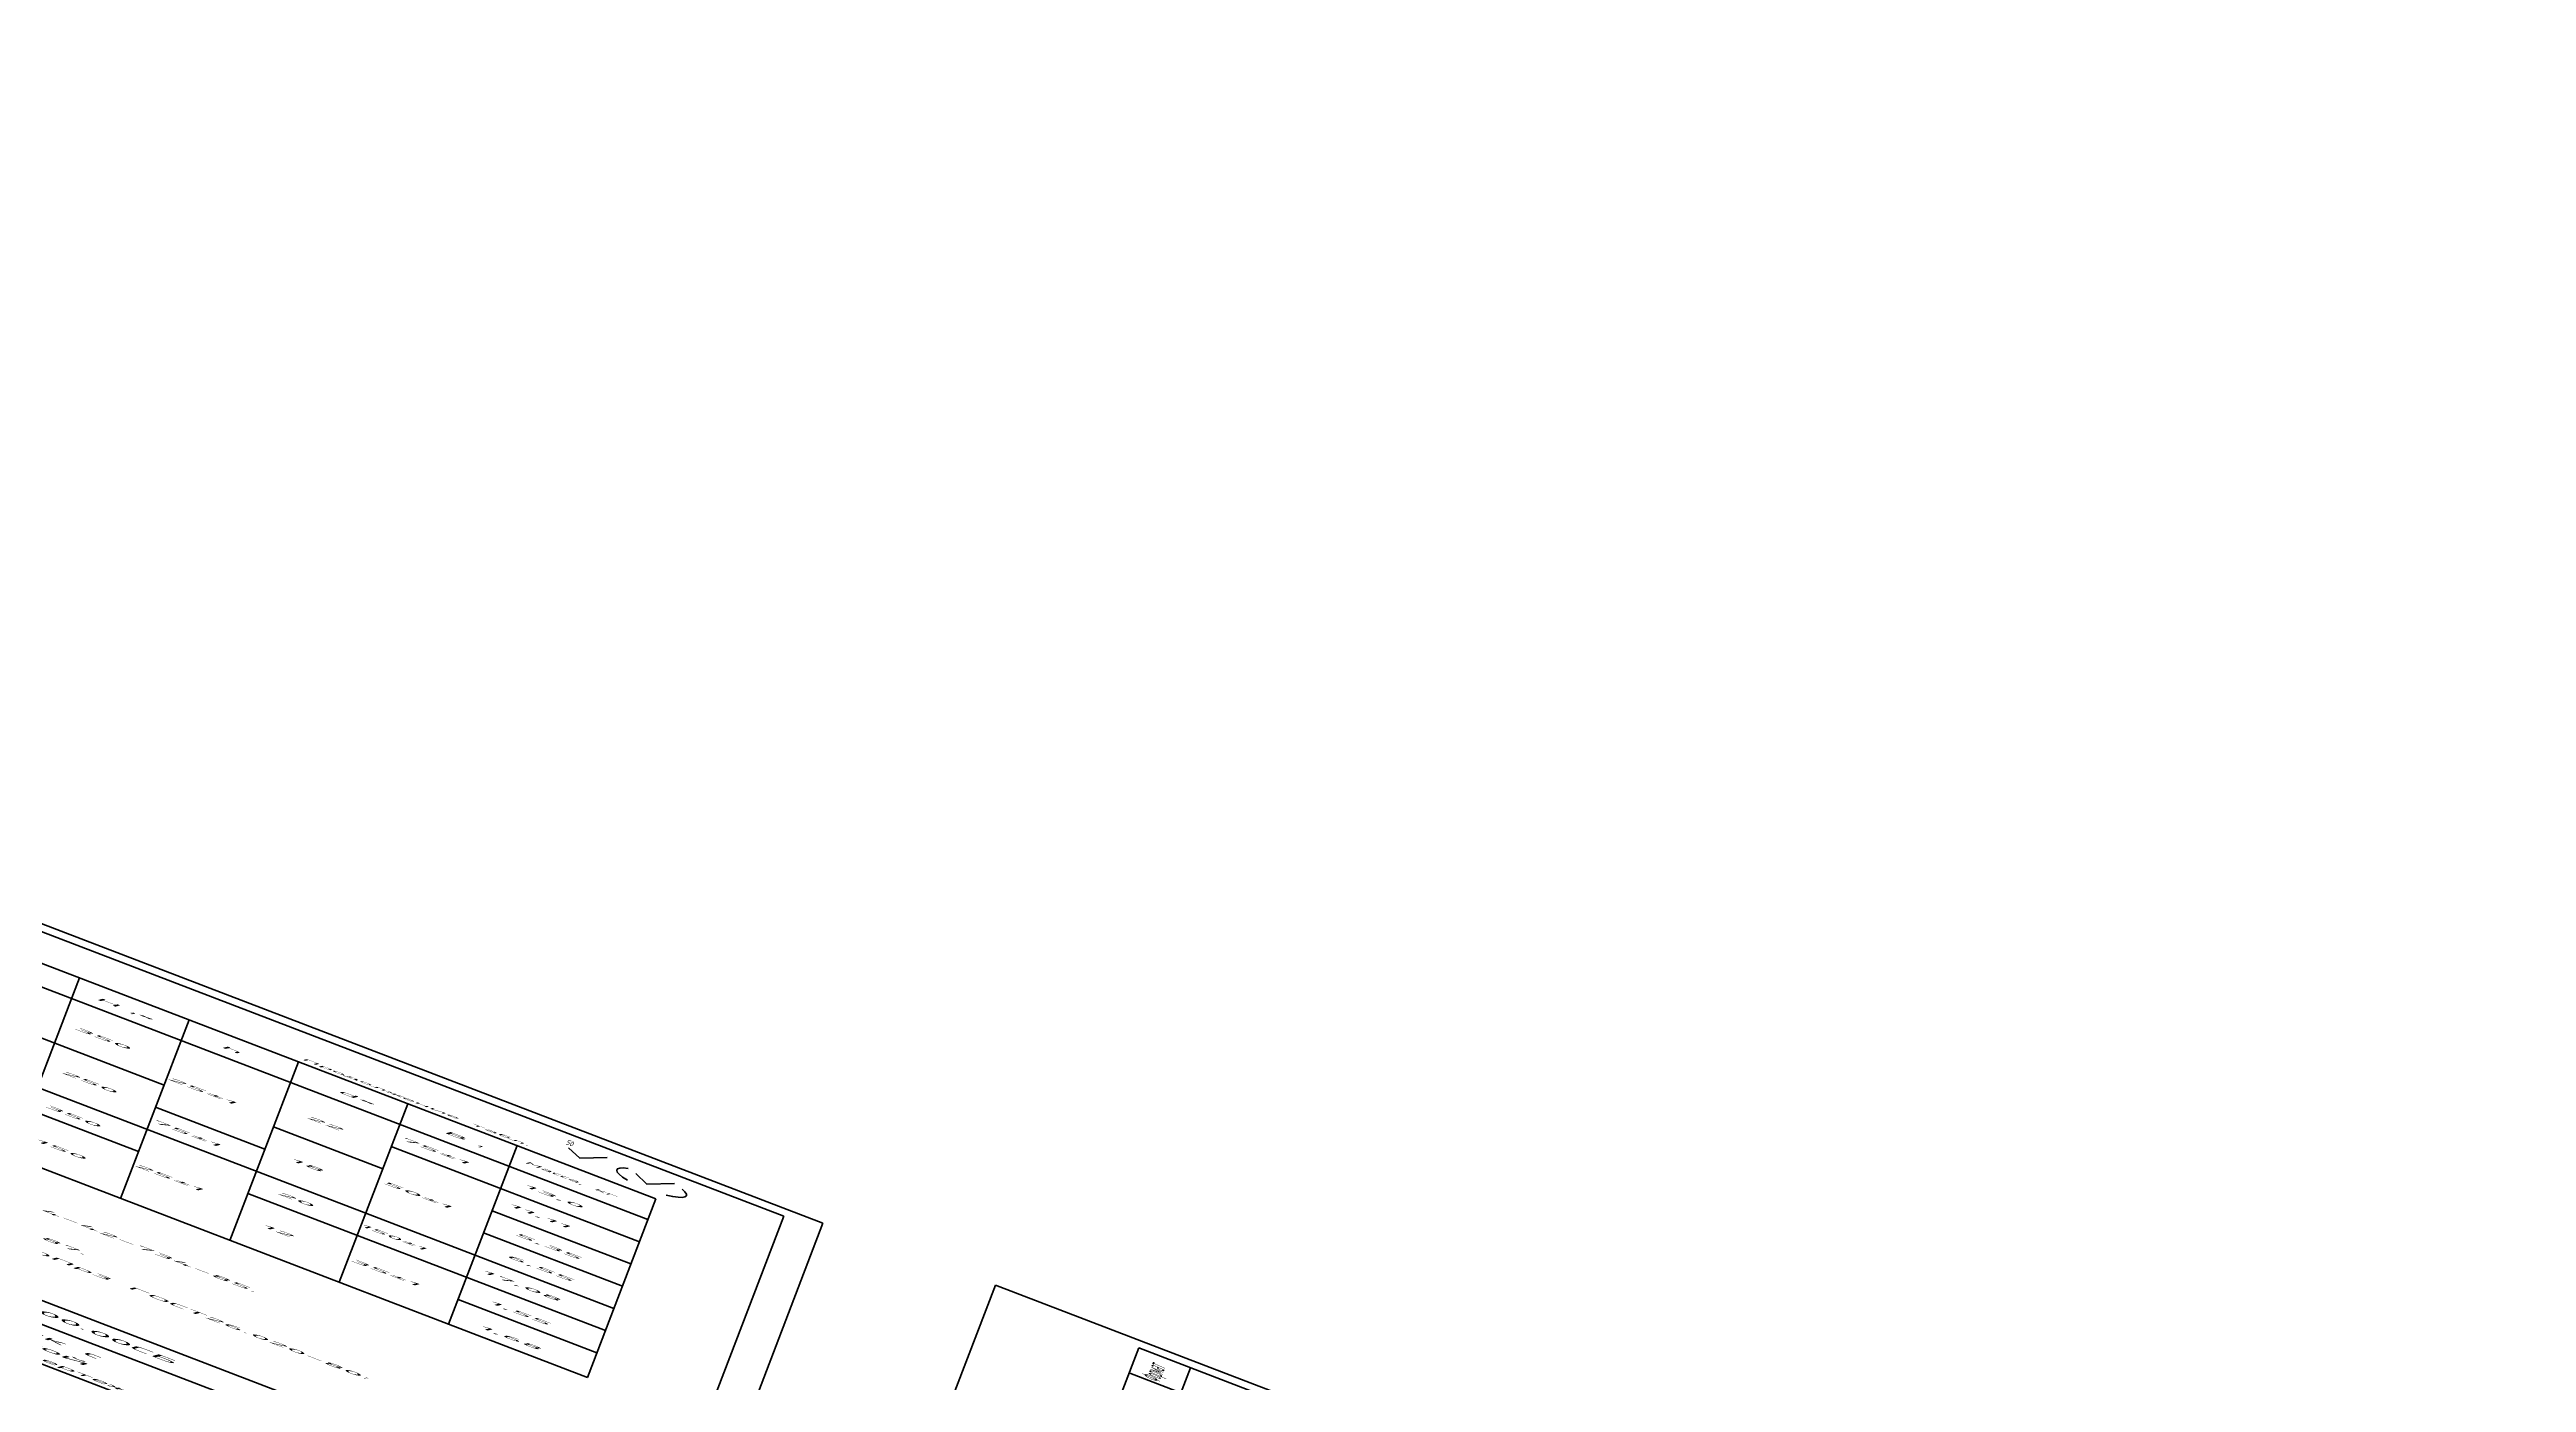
# Model space of a CAD drawing. Extents: x 2364 to 24352926, y -9422284 to 1126.
# Drawn here: x 11364280 to 12309457, y -3870708 to -3362127 of the extents above; entities that cross this region are included whole.
import ezdxf

# ---------------------------------------------------------------- set-up
doc = ezdxf.new("R2010")
doc.units = 0
doc.layers.add('ОСНОВНЫЕ', color=5, linetype='CONTINUOUS')
doc.layers.add('ТОНКИЕ', color=4, linetype='CONTINUOUS')
doc.styles.add('25', font='romans.shx', dxfattribs={"width": 0.8, "oblique": 15, "height": 2.5})
doc.styles.add('35', font='romans.shx', dxfattribs={"width": 0.8, "oblique": 15, "height": 3.5})
doc.styles.add('5', font='romans.shx', dxfattribs={"oblique": 15, "height": 3.5})

# ---------------------------------------------------------------- blocks, each defined once
blk = doc.blocks.new('Л8-190.000')
at = {"layer": 'ОСНОВНЫЕ', "color": 4, "linetype": 'Continuous', "lineweight": 40}
for p, q in [((4134.80392, 851.51391), (4134.80392, 1088.64303)), ((4344.80392, 1088.64303), (4134.80392, 1088.64303)), ((4111.32277, 1086.01262), (3691.32277, 1086.01262)), ((4111.32277, 789.01262), (4111.32277, 1086.01262))]:
    blk.add_line(p, q, dxfattribs=at)
at = {"layer": 'ОСНОВНЫЕ', "lineweight": 100}
for p, q in [((4154.80392, 851.51391), (4154.80392, 1083.64303)), ((4339.80392, 1083.64303), (4154.80392, 1083.64303)), ((4106.32277, 1081.01262), (3711.32277, 1081.01262)), ((4106.32277, 794.01262), (4106.32277, 1081.01262)), ((4339.80392, 1065.51391), (4154.89084, 1065.51391)), ((3887.30811, 1061.04819), (4090.22742, 1061.04819)), ((4090.22742, 1061.04819), (4090.22742, 932.2173)), ((3920.9748, 849.08194), (4106.71738, 849.08194)), ((3985.9748, 834.08194), (4106.32277, 834.08194)), ((4106.32277, 809.08194), (3985.9748, 809.08194))]:
    blk.add_line(p, q, dxfattribs=at)
at = {"layer": 'ОСНОВНЫЕ', "color": 5, "linetype": 'Continuous', "lineweight": 100}
for p, q in [((4161.89084, 848.51391), (4161.89084, 1083.64303)), ((3887.30811, 932.2173), (4090.22742, 932.2173))]:
    blk.add_line(p, q, dxfattribs=at)
at = {"layer": 'ОСНОВНЫЕ', "color": 5, "linetype": 'Continuous', "lineweight": 80}
for p, q in [((4011.17671, 1061.04819), (4011.17671, 932.2173)), ((4026.17671, 1061.04819), (4026.17671, 932.2173)), ((4041.17671, 1061.04819), (4041.17671, 932.2173)), ((4056.17671, 1061.04819), (4056.17671, 932.2173)), ((4071.17671, 1061.04819), (4071.17671, 932.2173)), ((3887.30811, 1046.04819), (4090.22742, 1046.04819)), ((4056.17671, 1030.04819), (4090.22742, 1030.04819)), ((3887.30811, 1014.04819), (4026.17671, 1014.04819)), ((4041.17671, 1014.04819), (4056.17671, 1014.04819)), ((4071.17671, 1014.04819), (4090.22742, 1014.04819)), ((4026.17671, 998.04819), (4041.17671, 998.04819)), ((4071.17671, 998.04819), (4090.22742, 998.04819)), ((4011.17671, 982.04819), (4056.17671, 982.04819)), ((4056.17671, 982.04819), (4090.22742, 982.04819)), ((3887.30811, 966.04819), (4026.17671, 966.04819)), ((4041.17671, 966.04819), (4090.22742, 966.04819)), ((4071.17671, 950.04819), (4090.22742, 950.04819))]:
    blk.add_line(p, q, dxfattribs=at)
at = {"layer": 'ОСНОВНЫЕ', "color": 4, "linetype": 'Continuous', "lineweight": 40}
for centre, start, end in [((4089.79949, 1069.93381), 139.8510208, 226.6954054), ((4088.13399, 1070.43995), 304.500387, 31.3447716)]:
    blk.add_arc(centre, 5.59189, start, end, dxfattribs=at)
at = {"layer": 'ТОНКИЕ', "color": 4, "linetype": 'Continuous', "lineweight": 40}
for p, q in [((4082.50382, 1075.20682), (4079.2579, 1068.17971)), ((4091.72124, 1075.20682), (4088.47532, 1068.17971)), ((4079.2579, 1068.17971), (4077.45, 1072.05524)), ((4088.47532, 1068.17971), (4086.66741, 1072.05524))]:
    blk.add_line(p, q, dxfattribs=at)
at = {"layer": 'ОСНОВНЫЕ', "color": 4, "lineweight": 40, "style": '5', "oblique": 15}
for s, height, p in [('Продолжение табл.', 2.5101331, (4041.37397, 1063.28024)), ('H *', 3.5, (4013.98874, 1051.56562)), ('h', 3.5, (4031.11256, 1051.56562)), ('d*', 3.5, (4047.1316, 1051.56562)), ('B', 3.5, (4061.67765, 1051.56562)), ('75%%p1', 3.5, (4056.70461, 1036.99871)), ('13,0', 3.5, (4073.64844, 1036.99871)), ('350', 3.5, (4012.6758, 1027.68236)), ('22', 3.5, (4044.53194, 1027.68236)), ('25%%p1', 3.5, (4026.16531, 1018.52475)), ('11,11', 3.5, (4072.69993, 1021.21267)), ('50%%p1', 3.5, (4056.70461, 1005.02582)), ('5,35', 3.5, (4074.83411, 1004.30975)), ('250', 3.5, (4013.13299, 996.91031)), ('18', 3.5, (4044.53194, 997.11249)), ('75%%p1', 3.5, (4026.16531, 988.19604)), ('6,55', 3.5, (4074.83411, 988.54348)), ('350', 3.5, (4012.6758, 971.61186)), ('20', 3.5, (4044.53194, 972.91281)), ('17,08', 3.5, (4072.54121, 972.9728)), ('25%%p1', 3.5, (4026.16531, 956.03534)), ('1,55', 3.5, (4074.83411, 955.43972)), ('12', 3.5, (4044.16371, 948.71732)), ('35%%p1', 3.5, (4056.33638, 948.45563)), ('150', 3.5, (4013.13299, 947.79259)), ('1,68', 3.5, (4074.83411, 937.60883)), ('1.Чертеж разработан на основании ОСТ34-42-734-85.', 3.5, (3924.53992, 905.44581)), ('3. Технические требования по ТУ95.1627-87.', 3.5, (3923.17298, 887.90196)), ('4.Маркировать и клеймить шрифтом 8,10Пр3 ГОСТ26.020-80:', 3.5, (3923.14054, 877.62208)), ('1.Чертеж разработан на основании ОСТ34-42-734-85.', 3.5, (3924.53992, 630.23727)), ('4.Маркировать и клеймить шрифтом 8,10Пр3 ГОСТ26.020-80:', 3.5, (3923.14054, 602.41354))]:
    blk.add_text(s, height=height, dxfattribs=at).set_placement(p)
for s, height, width, p in [('Масса, кг', 3, 0.7, (4072.77023, 1052.0044)), ('1', 2.5, 0.7, (4018.43507, 1050.78335)), ('1', 2.5, 0.7, (4066.12397, 1050.78335)), ('150%%p1', 3.5, 0.8, (4055.94064, 972.654))]:
    blk.add_text(s, height=height, dxfattribs=dict(at, width=width)).set_placement(p)
at = {"layer": 'ОСНОВНЫЕ', "color": 4, "linetype": 'Continuous', "lineweight": 40, "insert": (4077.34398, 1075.36714), "char_height": 3.5, "attachment_point": 5, "style": '35'}
blk.add_mtext('50', dxfattribs=at)
at = {"layer": 'ТОНКИЕ', "lineweight": 40, "style": '25', "oblique": 15, "width": 0.8}
blk.add_text('Формат', height=2.5, rotation=90, dxfattribs=at).set_placement((4158.90052, 1066.49686))
at = {"layer": 'ТОНКИЕ', "lineweight": 80, "style": '25', "oblique": 15, "width": 0.8}
for s, height, p in [('Т10003.00.00СБ', 5, (4003.44025, 840.6084)), ('Плавник с ', 5, (4003.44025, 825.50354)), ('накладкой', 5, (4002.00218, 818.31888)), ('Сборочный чертеж', 4, (3997.49252, 811.33973))]:
    blk.add_text(s, height=height, dxfattribs=at).set_placement(p)

msp = doc.modelspace()

# ---------------------------------------------------------------- block references
at = {"layer": 'ОСНОВНЫЕ', "color": 4, "linetype": 'Continuous', "lineweight": 40, "xscale": 2979.129276943872, "yscale": 566.565258990282, "zscale": 2979.129276943872, "rotation": 339.0296326616931}
msp.add_blockref('Л8-190.000', (2304.94241, -1033.83995), dxfattribs=at)

doc.saveas('drawing.dxf')
